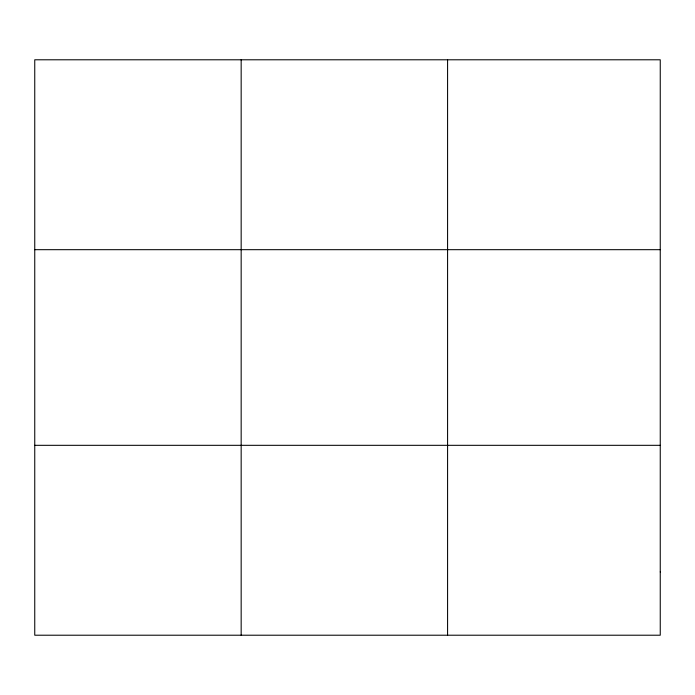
<?xml version="1.0" encoding="UTF-8"?>
<svg xmlns="http://www.w3.org/2000/svg" width="695" height="695" viewBox="0 0 695 695"><rect width="100%" height="100%" fill="white"/><g stroke="black" fill="none" stroke-linecap="round" stroke-linejoin="round"><path stroke-width="1.04" d="M241.165 59.787L241.165 635.213M447.58 59.787L447.58 635.213M34.75 249.679L660.25 249.679M34.75 445.321L660.25 445.321M660.25 571.916L660.25 635.213L34.75 635.213L34.75 59.787L660.25 59.787L660.25 571.916"/></g></svg>
